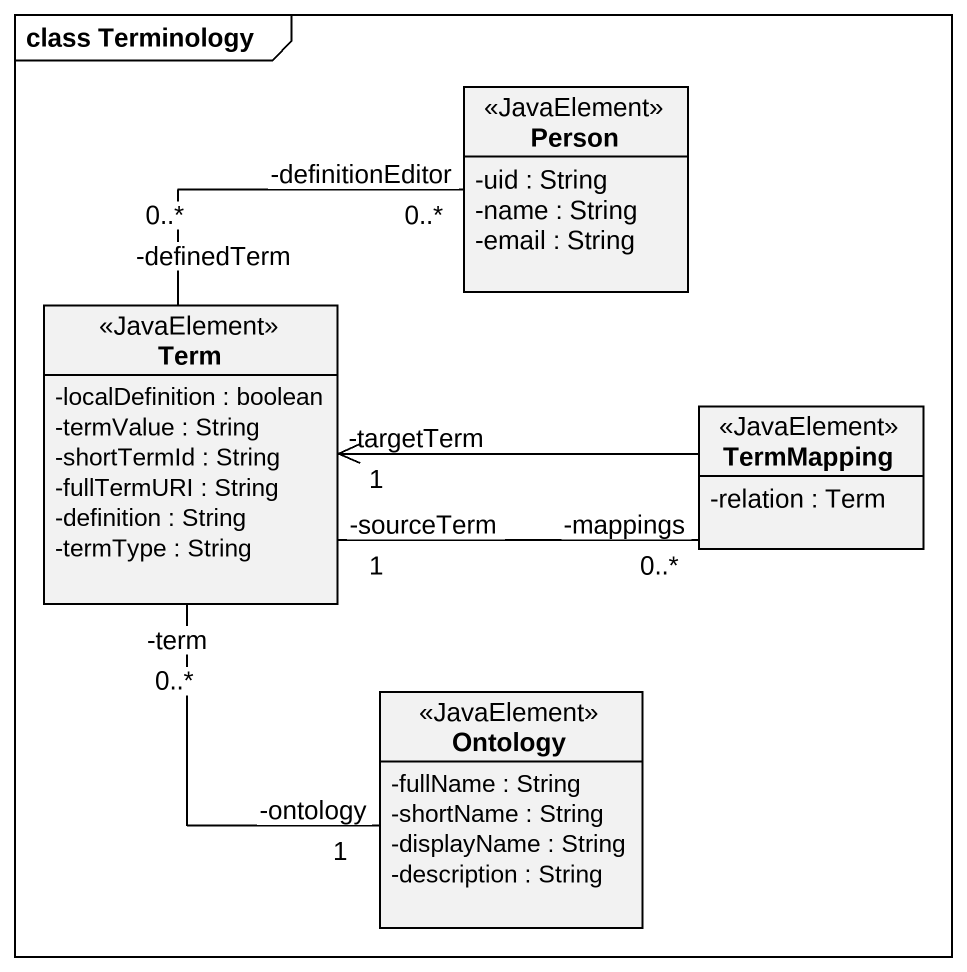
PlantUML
@startuml
mainframe class Terminology
hide circle
hide empty members
skinparam classAttributeIconSize 0
class "Person" as Person_ <<JavaElement>> {
  -uid : String
  -name : String
  -email : String
}
class Term <<JavaElement>> {
  -localDefinition : boolean
  -termValue : String
  -shortTermId : String
  -fullTermURI : String
  -definition : String
  -termType : String
}
class TermMapping <<JavaElement>> {
  -relation : Term
}
class Ontology <<JavaElement>> {
  -fullName : String
  -shortName : String
  -displayName : String
  -description : String
}
Person_ "-definitionEditor\n0..*" -- "-definedTerm\n0..*" Term
Term "-targetTerm\n1" <-right- TermMapping
TermMapping "-mappings\n0..*" -left- "-sourceTerm\n1" Term
Ontology "-ontology\n1" -up- "-term\n0..*" Term
@enduml
